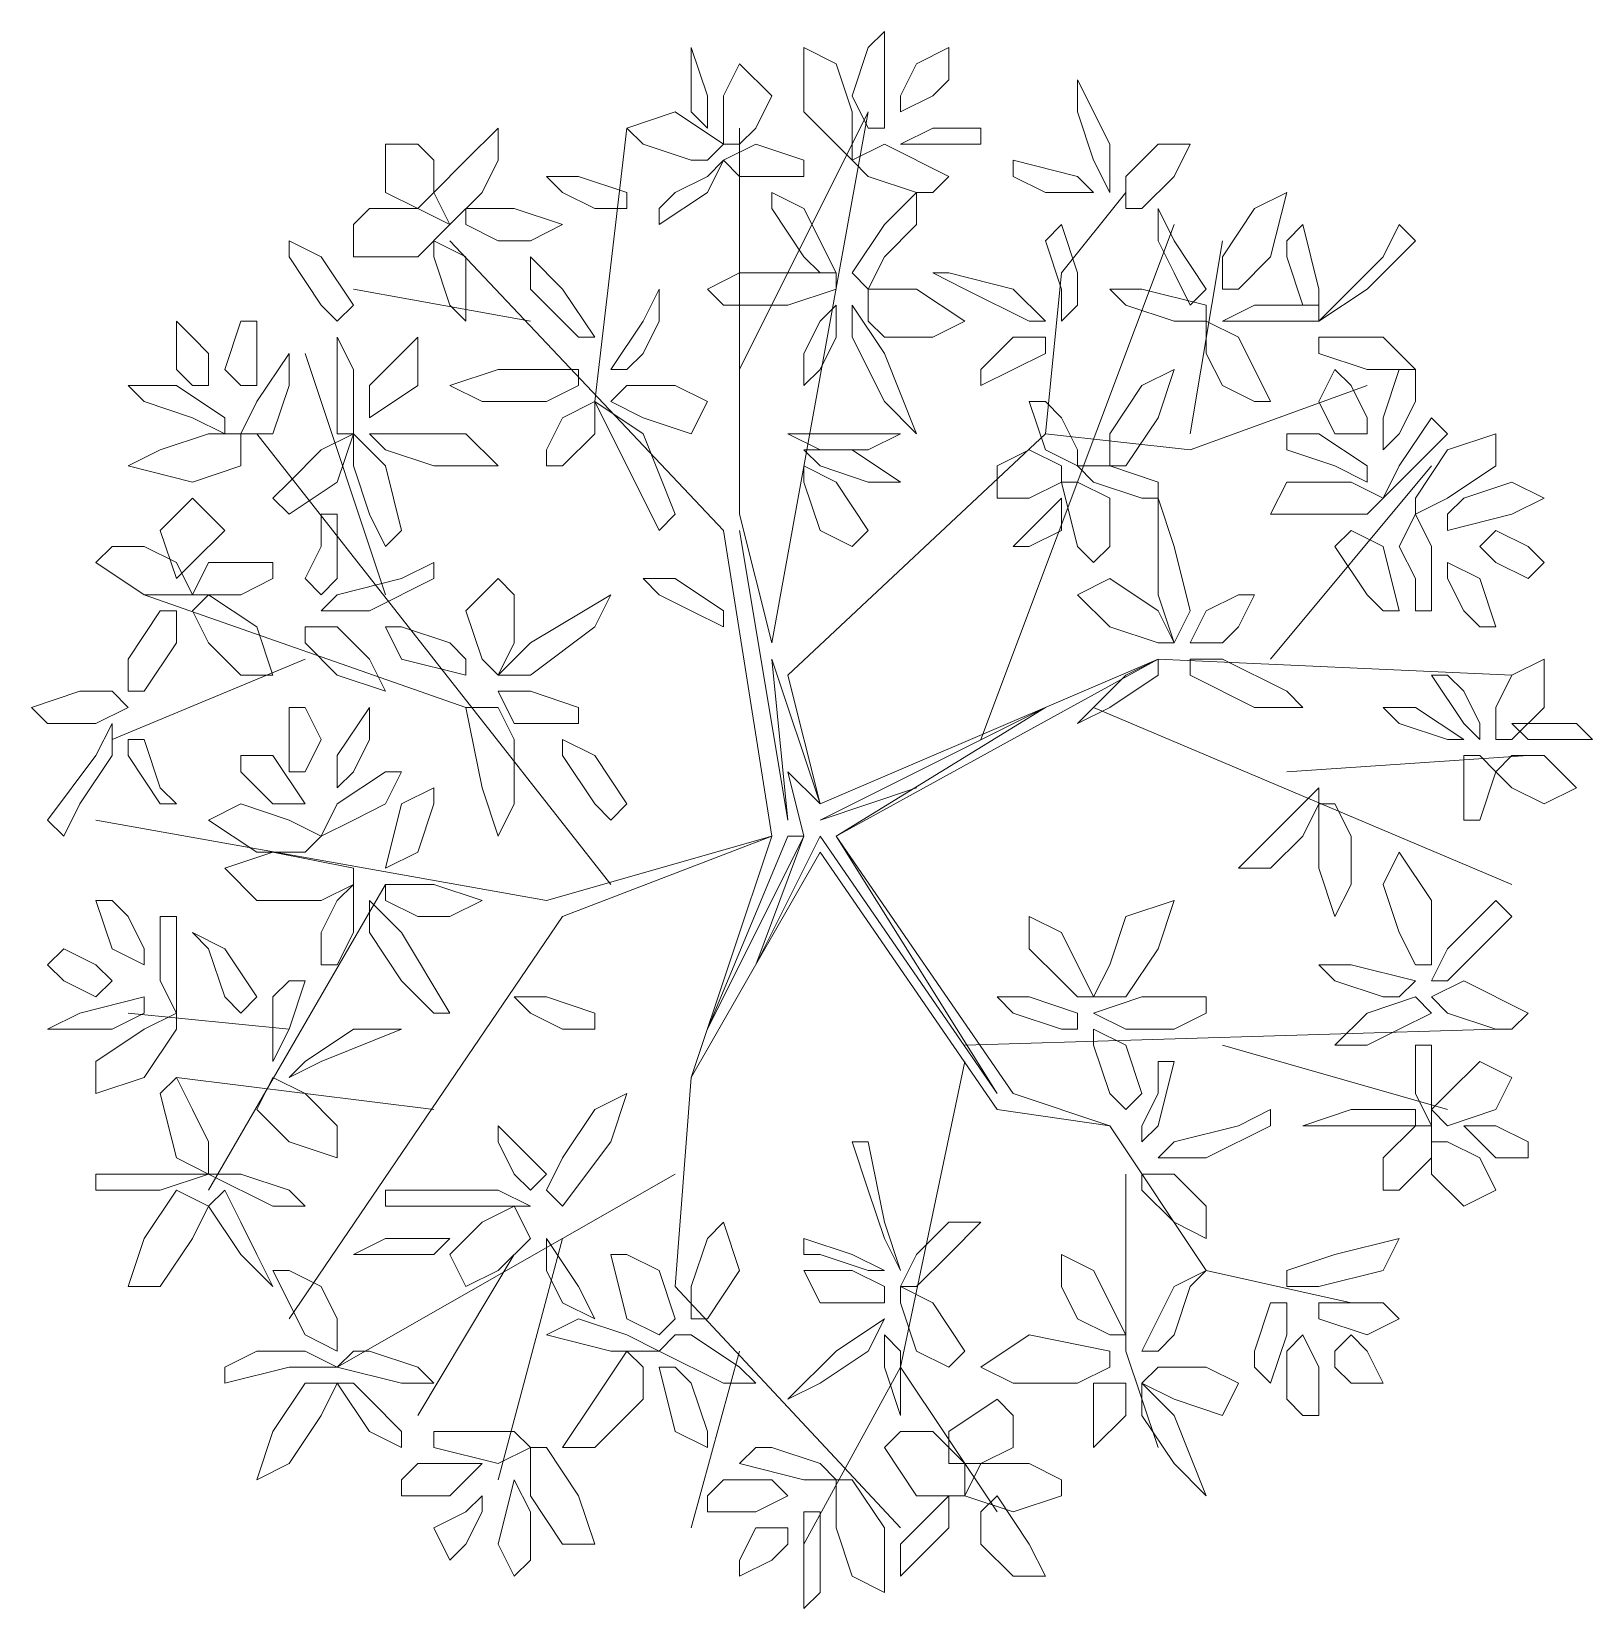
# Model space of a CAD drawing. Header units: millimetres. Extents: x 2364 to 2508, y 1551 to 1771.
# Drawn here: x 2413.403 to 2416.142, y 1613.867 to 1616.635 of the extents above; entities that cross this region are included whole.
import ezdxf

# ---------------------------------------------------------------- set-up
doc = ezdxf.new("R2010")
doc.units = ezdxf.units.MM
doc.layers.add('PDF_0', color=7, linetype='Continuous')

msp = doc.modelspace()

# ---------------------------------------------------------------- linework, layer by layer
at = {"layer": 'PDF_0', "lineweight": 9}
for points in [[(2414.843, 1616.5216), (2414.8712, 1616.6063), (2414.8995, 1616.6346), (2414.8995, 1616.5781), (2414.8995, 1616.4651), (2414.8712, 1616.4651)], [(2414.5888, 1616.4651), (2414.5888, 1616.5216), (2414.5606, 1616.6063), (2414.5606, 1616.5498), (2414.5606, 1616.4934)], [(2414.843, 1616.4086), (2414.8148, 1616.4369), (2414.7583, 1616.4934), (2414.7583, 1616.6063), (2414.8148, 1616.5781), (2414.843, 1616.4934)], [(2414.9277, 1616.4934), (2414.9277, 1616.5216), (2414.956, 1616.5781), (2415.0124, 1616.6063), (2415.0124, 1616.5498), (2414.9842, 1616.5216)], [(2414.6453, 1616.4369), (2414.6171, 1616.4369), (2414.6171, 1616.5216), (2414.6453, 1616.5781), (2414.7018, 1616.5216), (2414.6736, 1616.4651)], [(2415.2384, 1616.4934), (2415.2384, 1616.5498), (2415.2948, 1616.4369), (2415.2948, 1616.3522), (2415.2666, 1616.4086)], [(2414.5606, 1616.4086), (2414.4759, 1616.4369), (2414.4476, 1616.4651), (2414.5324, 1616.4934), (2414.6171, 1616.4369), (2414.5888, 1616.4086)], [(2414.2217, 1616.4651), (2414.2217, 1616.4086), (2414.1935, 1616.3522), (2414.137, 1616.2957), (2414.1088, 1616.3522), (2414.1652, 1616.4086)], [(2415.0407, 1616.4369), (2414.956, 1616.4369), (2414.9277, 1616.4369), (2414.9842, 1616.4651), (2415.0689, 1616.4651), (2415.0689, 1616.4369)], [(2414.1088, 1616.4086), (2414.1088, 1616.3522), (2414.0805, 1616.3239), (2414.024, 1616.3522), (2414.024, 1616.4369), (2414.0805, 1616.4369)], [(2414.7018, 1616.3804), (2414.6453, 1616.3804), (2414.6171, 1616.4086), (2414.6736, 1616.4369), (2414.7583, 1616.4086), (2414.7583, 1616.3804)], [(2414.956, 1616.3522), (2414.8712, 1616.3804), (2414.843, 1616.4086), (2414.8995, 1616.4369), (2415.0124, 1616.3804), (2414.9842, 1616.3522)], [(2415.3231, 1616.3239), (2415.3513, 1616.3239), (2415.4078, 1616.3804), (2415.436, 1616.4369), (2415.3796, 1616.4369), (2415.3231, 1616.3804)], [(2414.5324, 1616.3522), (2414.5888, 1616.3804), (2414.6171, 1616.4086), (2414.5888, 1616.3522), (2414.5041, 1616.2957), (2414.5041, 1616.3239)], [(2415.1819, 1616.3522), (2415.2384, 1616.3522), (2415.2666, 1616.3522), (2415.2384, 1616.3804), (2415.1254, 1616.4086), (2415.1254, 1616.3804)], [(2414.3912, 1616.3239), (2414.3347, 1616.3522), (2414.3064, 1616.3804), (2414.3629, 1616.3804), (2414.4476, 1616.3522), (2414.4476, 1616.3239)], [(2414.7583, 1616.2392), (2414.7018, 1616.3239), (2414.7018, 1616.3522), (2414.7583, 1616.3239), (2414.8148, 1616.211), (2414.7865, 1616.211)], [(2414.8995, 1616.2392), (2414.956, 1616.2957), (2414.956, 1616.3522), (2414.8995, 1616.2957), (2414.843, 1616.211), (2414.8712, 1616.1827)], [(2415.4925, 1616.1827), (2415.5207, 1616.1827), (2415.5772, 1616.2392), (2415.6055, 1616.3522), (2415.549, 1616.3239), (2415.4925, 1616.2392)], [(2413.9958, 1616.3239), (2414.0805, 1616.3239), (2414.137, 1616.2957), (2414.0805, 1616.2392), (2413.9676, 1616.2392), (2413.9676, 1616.2957)], [(2414.1652, 1616.2957), (2414.1652, 1616.3239), (2414.25, 1616.3239), (2414.3347, 1616.2957), (2414.2782, 1616.2674), (2414.2217, 1616.2674)], [(2415.4078, 1616.211), (2415.3796, 1616.2674), (2415.3796, 1616.3239), (2415.4078, 1616.2674), (2415.4643, 1616.1827), (2415.436, 1616.1545)], [(2415.2101, 1616.1262), (2415.2384, 1616.1545), (2415.2384, 1616.211), (2415.2101, 1616.2957), (2415.1819, 1616.2674), (2415.2101, 1616.1827)], [(2415.6055, 1616.2392), (2415.6337, 1616.1545), (2415.6619, 1616.1545), (2415.6619, 1616.1827), (2415.6337, 1616.2957), (2415.6055, 1616.2674)], [(2415.7749, 1616.2392), (2415.6902, 1616.1545), (2415.6619, 1616.1262), (2415.7467, 1616.1827), (2415.8314, 1616.2674), (2415.8031, 1616.2957)], [(2413.9111, 1616.1545), (2413.8546, 1616.2392), (2413.8546, 1616.2674), (2413.9111, 1616.2392), (2413.9676, 1616.1545), (2413.9393, 1616.1262)], [(2414.137, 1616.1545), (2414.1652, 1616.1262), (2414.1652, 1616.2392), (2414.1088, 1616.2674), (2414.1088, 1616.2392)], [(2414.3347, 1616.1262), (2414.2782, 1616.1827), (2414.2782, 1616.2392), (2414.3347, 1616.1827), (2414.3912, 1616.098), (2414.3629, 1616.098)], [(2414.73, 1616.1545), (2414.6171, 1616.1545), (2414.5888, 1616.1827), (2414.6453, 1616.211), (2414.8148, 1616.211), (2414.8148, 1616.1827)], [(2415.0407, 1616.1827), (2415.1536, 1616.1262), (2415.1819, 1616.1262), (2415.1254, 1616.1827), (2415.0124, 1616.211), (2414.9842, 1616.211)], [(2414.4759, 1616.0698), (2414.5041, 1616.1262), (2414.5041, 1616.1827), (2414.4759, 1616.1262), (2414.4194, 1616.0415), (2414.4476, 1616.0415)], [(2414.8712, 1616.1262), (2414.8712, 1616.1827), (2414.956, 1616.1827), (2415.0407, 1616.1262), (2414.9842, 1616.098), (2414.8995, 1616.098)], [(2415.4078, 1616.1262), (2415.3231, 1616.1545), (2415.2948, 1616.1827), (2415.3513, 1616.1827), (2415.4643, 1616.1545), (2415.4643, 1616.1262)], [(2414.7583, 1616.0133), (2414.7865, 1616.0415), (2414.8148, 1616.098), (2414.8148, 1616.1545), (2414.7865, 1616.1262), (2414.7583, 1616.0698)], [(2414.8995, 1615.985), (2414.956, 1615.9286), (2414.8995, 1616.0698), (2414.843, 1616.1545), (2414.843, 1616.098)], [(2415.6055, 1616.1262), (2415.5207, 1616.1262), (2415.4925, 1616.1262), (2415.549, 1616.1545), (2415.6619, 1616.1545), (2415.6619, 1616.1262)], [(2413.7134, 1616.0133), (2413.6852, 1616.0133), (2413.6569, 1616.0415), (2413.6569, 1616.1262), (2413.6852, 1616.098), (2413.7134, 1616.0698)], [(2413.7981, 1616.098), (2413.7981, 1616.0133), (2413.7699, 1616.0133), (2413.7417, 1616.0415), (2413.7699, 1616.1262), (2413.7981, 1616.1262)], [(2415.4925, 1616.0133), (2415.4643, 1616.0698), (2415.4643, 1616.1262), (2415.5207, 1616.098), (2415.5772, 1615.985), (2415.549, 1615.985)], [(2413.9393, 1615.985), (2413.9393, 1616.0698), (2413.9393, 1616.098), (2413.9676, 1616.0415), (2413.9676, 1615.9286), (2413.9393, 1615.9286)], [(2413.9958, 1616.0133), (2413.9958, 1615.9568), (2414.0805, 1616.0133), (2414.0805, 1616.098), (2414.0523, 1616.0698)], [(2415.1254, 1616.0415), (2415.1819, 1616.0698), (2415.1819, 1616.098), (2415.1254, 1616.098), (2415.0689, 1616.0415), (2415.0689, 1616.0133)], [(2415.6619, 1616.098), (2415.6619, 1616.0698), (2415.7467, 1616.0415), (2415.8314, 1616.0415), (2415.7749, 1616.098), (2415.7184, 1616.098)], [(2413.8546, 1616.0133), (2413.8264, 1615.9286), (2413.7699, 1615.9286), (2413.7981, 1615.985), (2413.8546, 1616.0698), (2413.8546, 1616.0415)], [(2414.3064, 1615.985), (2414.1935, 1615.985), (2414.137, 1616.0133), (2414.2217, 1616.0415), (2414.3629, 1616.0415), (2414.3629, 1616.0133)], [(2415.2948, 1615.8721), (2415.3231, 1615.8721), (2415.3796, 1615.9568), (2415.4078, 1616.0415), (2415.3513, 1616.0133), (2415.2948, 1615.9286)], [(2415.7467, 1615.9286), (2415.6902, 1615.9286), (2415.6619, 1615.985), (2415.6902, 1616.0415), (2415.7184, 1616.0133), (2415.7467, 1615.9568)], [(2415.8314, 1615.985), (2415.8031, 1615.9286), (2415.7749, 1615.9003), (2415.7749, 1615.9568), (2415.8031, 1616.0415), (2415.8314, 1616.0415)], [(2413.6852, 1615.9568), (2413.6005, 1615.985), (2413.5722, 1616.0133), (2413.6569, 1616.0133), (2413.7417, 1615.9568), (2413.7417, 1615.9286)], [(2414.4194, 1615.985), (2414.4476, 1616.0133), (2414.5324, 1616.0133), (2414.5888, 1615.985), (2414.5606, 1615.9286), (2414.4759, 1615.9568)], [(2414.3064, 1615.8721), (2414.3347, 1615.8721), (2414.3912, 1615.9286), (2414.3912, 1615.985), (2414.3347, 1615.9568), (2414.3064, 1615.9003)], [(2414.4759, 1615.8156), (2414.4194, 1615.9286), (2414.3912, 1615.985), (2414.4759, 1615.9286), (2414.5324, 1615.7874), (2414.5041, 1615.7591)], [(2415.2101, 1615.9568), (2415.2384, 1615.9003), (2415.2384, 1615.8721), (2415.1819, 1615.9003), (2415.1536, 1615.985), (2415.1819, 1615.985)], [(2415.8596, 1615.9003), (2415.8031, 1615.8439), (2415.7749, 1615.8156), (2415.8031, 1615.8721), (2415.8596, 1615.9568), (2415.8879, 1615.9286)], [(2413.7699, 1615.9286), (2413.7699, 1615.8721), (2413.6852, 1615.8439), (2413.5722, 1615.8721), (2413.6287, 1615.9003), (2413.7134, 1615.9286)], [(2413.8546, 1615.8439), (2413.9111, 1615.9003), (2413.9676, 1615.9286), (2413.9393, 1615.8439), (2413.8546, 1615.7874), (2413.8264, 1615.8156)], [(2413.9958, 1615.7874), (2413.9676, 1615.8721), (2413.9676, 1615.9286), (2414.024, 1615.8721), (2414.0523, 1615.7591), (2414.024, 1615.7309)], [(2413.9958, 1615.9286), (2414.024, 1615.9003), (2414.1088, 1615.8721), (2414.2217, 1615.8721), (2414.1652, 1615.9286), (2414.0805, 1615.9286)], [(2414.8712, 1615.9003), (2414.9277, 1615.9286), (2414.8148, 1615.9286), (2414.73, 1615.9286), (2414.7865, 1615.9003)], [(2415.6902, 1615.8721), (2415.6055, 1615.9003), (2415.6055, 1615.9286), (2415.6619, 1615.9286), (2415.7467, 1615.8721), (2415.7467, 1615.8439)], [(2415.8314, 1615.7874), (2415.8314, 1615.8156), (2415.8879, 1615.9003), (2415.9726, 1615.9286), (2415.9726, 1615.8721), (2415.8879, 1615.8156)], [(2414.8712, 1615.8439), (2414.9277, 1615.8439), (2414.843, 1615.9003), (2414.7583, 1615.9003), (2414.7865, 1615.8721)], [(2415.2101, 1615.8721), (2415.2101, 1615.8439), (2415.1536, 1615.8156), (2415.0972, 1615.8156), (2415.0972, 1615.8721), (2415.1536, 1615.9003)], [(2414.7865, 1615.7591), (2414.7583, 1615.8439), (2414.7583, 1615.8721), (2414.8148, 1615.8439), (2414.8712, 1615.7591), (2414.843, 1615.7309)], [(2415.3513, 1615.8156), (2415.2666, 1615.8439), (2415.2384, 1615.8721), (2415.2948, 1615.8721), (2415.3796, 1615.8439), (2415.3796, 1615.8156)], [(2415.2948, 1615.8156), (2415.2948, 1615.7309), (2415.2666, 1615.7027), (2415.2384, 1615.7309), (2415.2101, 1615.8439), (2415.2384, 1615.8439)], [(2415.7749, 1615.8156), (2415.7467, 1615.7874), (2415.6619, 1615.7874), (2415.5772, 1615.7874), (2415.6055, 1615.8439), (2415.7184, 1615.8439)], [(2415.9161, 1615.8156), (2416.0008, 1615.8439), (2416.0573, 1615.8156), (2416.0008, 1615.7874), (2415.8879, 1615.7591), (2415.8879, 1615.7874)], [(2413.7417, 1615.7591), (2413.6852, 1615.7027), (2413.6569, 1615.6744), (2413.6287, 1615.7591), (2413.6852, 1615.8156), (2413.7134, 1615.7874)], [(2415.2101, 1615.8156), (2415.1536, 1615.7591), (2415.1254, 1615.7309), (2415.1536, 1615.7309), (2415.2101, 1615.7591)], [(2415.4078, 1615.7309), (2415.3796, 1615.8156), (2415.3796, 1615.6462), (2415.4078, 1615.5615), (2415.436, 1615.6179)], [(2413.9111, 1615.7309), (2413.8829, 1615.6744), (2413.9111, 1615.6462), (2413.9393, 1615.6744), (2413.9393, 1615.7874), (2413.9111, 1615.7874)], [(2415.8314, 1615.6744), (2415.8031, 1615.7309), (2415.8314, 1615.7874), (2415.8596, 1615.7309), (2415.8596, 1615.6179), (2415.8314, 1615.6179)], [(2415.7467, 1615.6462), (2415.6902, 1615.7309), (2415.7184, 1615.7591), (2415.7749, 1615.7309), (2415.8031, 1615.6179), (2415.7749, 1615.6179)], [(2415.9443, 1615.7309), (2415.9726, 1615.7591), (2416.0291, 1615.7309), (2416.0573, 1615.7027), (2416.0291, 1615.6744), (2415.9726, 1615.7027)], [(2413.6005, 1615.7309), (2413.6569, 1615.7027), (2413.6852, 1615.6462), (2413.6005, 1615.6462), (2413.5157, 1615.7027), (2413.544, 1615.7309)], [(2413.8264, 1615.7027), (2413.8264, 1615.6744), (2413.7699, 1615.6462), (2413.6852, 1615.6462), (2413.7134, 1615.7027), (2413.7699, 1615.7027)], [(2414.0523, 1615.6744), (2413.9393, 1615.6462), (2413.9111, 1615.6179), (2413.9958, 1615.6179), (2414.1088, 1615.6744), (2414.1088, 1615.7027)], [(2415.9161, 1615.6179), (2415.8879, 1615.6744), (2415.8879, 1615.7027), (2415.9443, 1615.6744), (2415.9726, 1615.5897), (2415.9443, 1615.5897)], [(2414.2217, 1615.505), (2414.1935, 1615.5332), (2414.1652, 1615.6179), (2414.2217, 1615.6744), (2414.25, 1615.6462), (2414.25, 1615.5615)], [(2414.5606, 1615.6179), (2414.5041, 1615.6462), (2414.4759, 1615.6744), (2414.5324, 1615.6744), (2414.6171, 1615.6179), (2414.6171, 1615.5897)], [(2415.4078, 1615.5615), (2415.3796, 1615.5615), (2415.2948, 1615.5897), (2415.2384, 1615.6462), (2415.2948, 1615.6744), (2415.3796, 1615.6179)], [(2413.6852, 1615.6179), (2413.7134, 1615.6462), (2413.7981, 1615.5897), (2413.8264, 1615.505), (2413.7699, 1615.505), (2413.7134, 1615.5615)], [(2414.3912, 1615.5897), (2414.4194, 1615.6462), (2414.2782, 1615.5615), (2414.2217, 1615.505), (2414.2782, 1615.505)], [(2415.549, 1615.6462), (2415.5207, 1615.6462), (2415.4643, 1615.6179), (2415.436, 1615.5615), (2415.4925, 1615.5615), (2415.5207, 1615.5897)], [(2413.5722, 1615.5332), (2413.6287, 1615.6179), (2413.6569, 1615.6179), (2413.6569, 1615.5615), (2413.6005, 1615.4767), (2413.5722, 1615.4767)], [(2413.8829, 1615.5897), (2413.8829, 1615.5615), (2413.9393, 1615.505), (2414.024, 1615.4767), (2413.9958, 1615.5332), (2413.9393, 1615.5897)], [(2414.137, 1615.5615), (2414.0523, 1615.5897), (2414.024, 1615.5897), (2414.0523, 1615.5332), (2414.1652, 1615.505), (2414.1652, 1615.5332)], [(2415.3231, 1615.505), (2415.2666, 1615.4485), (2415.2384, 1615.4203), (2415.2948, 1615.4485), (2415.3796, 1615.505), (2415.3796, 1615.5332)], [(2415.4925, 1615.5332), (2415.6055, 1615.4767), (2415.6337, 1615.4485), (2415.549, 1615.4485), (2415.436, 1615.505), (2415.436, 1615.5332)], [(2415.9726, 1615.4485), (2416.0008, 1615.505), (2416.0573, 1615.5332), (2416.0573, 1615.4485), (2416.0008, 1615.392), (2415.9726, 1615.392)], [(2415.9161, 1615.4767), (2415.9443, 1615.4203), (2415.9443, 1615.392), (2415.9161, 1615.4203), (2415.8596, 1615.505), (2415.8879, 1615.505)], [(2413.5722, 1615.4485), (2413.544, 1615.4767), (2413.4875, 1615.4767), (2413.4028, 1615.4485), (2413.431, 1615.4203), (2413.5157, 1615.4203)], [(2414.3629, 1615.4203), (2414.3629, 1615.4485), (2414.2782, 1615.4767), (2414.2217, 1615.4767), (2414.25, 1615.4203), (2414.3064, 1615.4203)], [(2413.8829, 1615.3355), (2413.8546, 1615.3355), (2413.8546, 1615.392), (2413.8546, 1615.4485), (2413.8829, 1615.4485), (2413.9111, 1615.392)], [(2413.9958, 1615.392), (2413.9676, 1615.3355), (2413.9393, 1615.3073), (2413.9393, 1615.3638), (2413.9958, 1615.4485), (2413.9958, 1615.4203)], [(2414.25, 1615.392), (2414.25, 1615.2791), (2414.2217, 1615.2226), (2414.1935, 1615.3073), (2414.1652, 1615.4485), (2414.2217, 1615.4485)], [(2415.8879, 1615.392), (2415.9161, 1615.392), (2415.8314, 1615.4485), (2415.7749, 1615.4485), (2415.8031, 1615.4203)], [(2413.4875, 1615.2791), (2413.544, 1615.3638), (2413.544, 1615.4203), (2413.5157, 1615.3638), (2413.431, 1615.2508), (2413.4593, 1615.2226)], [(2416.0008, 1615.4203), (2416.0291, 1615.392), (2416.0855, 1615.392), (2416.142, 1615.392), (2416.1138, 1615.4203), (2416.0573, 1615.4203)], [(2413.6287, 1615.3073), (2413.6005, 1615.392), (2413.5722, 1615.392), (2413.5722, 1615.3638), (2413.6287, 1615.2791), (2413.6569, 1615.2791)], [(2414.3912, 1615.2791), (2414.3347, 1615.3638), (2414.3347, 1615.392), (2414.3912, 1615.3638), (2414.4476, 1615.2791), (2414.4194, 1615.2508)], [(2413.8264, 1615.2791), (2413.8829, 1615.2791), (2413.8264, 1615.3638), (2413.7699, 1615.3638), (2413.7699, 1615.3355)], [(2415.9161, 1615.2791), (2415.9161, 1615.3638), (2415.9443, 1615.3638), (2415.9726, 1615.3355), (2415.9443, 1615.2508), (2415.9161, 1615.2508)], [(2415.9726, 1615.3355), (2416.0008, 1615.3638), (2416.0573, 1615.3638), (2416.1138, 1615.3073), (2416.0573, 1615.2791), (2416.0008, 1615.3073)], [(2414.024, 1615.2791), (2413.9676, 1615.2508), (2413.9111, 1615.2226), (2413.9393, 1615.2791), (2414.024, 1615.3355), (2414.0523, 1615.3355)], [(2414.0805, 1615.1943), (2414.024, 1615.1661), (2414.0523, 1615.2791), (2414.1088, 1615.3073), (2414.1088, 1615.2791)], [(2415.6337, 1615.2226), (2415.5772, 1615.1661), (2415.5207, 1615.1661), (2415.5772, 1615.2226), (2415.6619, 1615.3073), (2415.6619, 1615.2791)], [(2413.9111, 1615.2226), (2413.8829, 1615.1943), (2413.7981, 1615.1943), (2413.7134, 1615.2508), (2413.7699, 1615.2791), (2413.8546, 1615.2508)], [(2415.7184, 1615.2226), (2415.7184, 1615.1379), (2415.6902, 1615.0814), (2415.6619, 1615.1661), (2415.6619, 1615.2791), (2415.6902, 1615.2791)], [(2413.9111, 1615.1096), (2413.7981, 1615.1096), (2413.7417, 1615.1661), (2413.8264, 1615.1943), (2413.9676, 1615.1661), (2413.9676, 1615.1379)], [(2415.8314, 1614.9967), (2415.8596, 1614.9967), (2415.8596, 1615.1096), (2415.8031, 1615.1943), (2415.7749, 1615.1379), (2415.8031, 1615.0531)], [(2413.9111, 1614.9967), (2413.9393, 1614.9967), (2413.9676, 1615.0531), (2413.9676, 1615.1379), (2413.9393, 1615.1096), (2413.9111, 1615.0531)], [(2414.024, 1615.1096), (2414.024, 1615.1379), (2414.1088, 1615.1379), (2414.1935, 1615.1096), (2414.137, 1615.0814), (2414.0805, 1615.0814)], [(2413.5722, 1615.0814), (2413.6005, 1615.0249), (2413.6005, 1614.9967), (2413.544, 1615.0249), (2413.5157, 1615.1096), (2413.544, 1615.1096)], [(2414.0523, 1614.9684), (2413.9958, 1615.0531), (2413.9958, 1615.1096), (2414.0523, 1615.0531), (2414.137, 1614.9119), (2414.1088, 1614.9119)], [(2415.2666, 1614.9402), (2415.3231, 1614.9402), (2415.3796, 1615.0249), (2415.4078, 1615.1096), (2415.3231, 1615.0814), (2415.2948, 1614.9967)], [(2415.9726, 1615.0531), (2415.8879, 1614.9684), (2415.8596, 1614.9684), (2415.8879, 1615.0249), (2415.9726, 1615.1096), (2416.0008, 1615.0814)], [(2413.6569, 1615.0249), (2413.6569, 1614.9402), (2413.6569, 1614.9119), (2413.6287, 1614.9684), (2413.6287, 1615.0814), (2413.6569, 1615.0814)], [(2415.2101, 1614.9684), (2415.1536, 1615.0249), (2415.1536, 1615.0814), (2415.2101, 1615.0531), (2415.2666, 1614.9402), (2415.2384, 1614.9402)], [(2413.7417, 1614.9402), (2413.7134, 1615.0249), (2413.6852, 1615.0531), (2413.7417, 1615.0249), (2413.7981, 1614.9402), (2413.7699, 1614.9119)], [(2413.544, 1614.9684), (2413.5157, 1614.9402), (2413.4593, 1614.9684), (2413.431, 1614.9967), (2413.4593, 1615.0249), (2413.5157, 1614.9967)], [(2415.7749, 1614.9402), (2415.6902, 1614.9684), (2415.6619, 1614.9967), (2415.7184, 1614.9967), (2415.8314, 1614.9684), (2415.8031, 1614.9402)], [(2413.8264, 1614.9402), (2413.8264, 1614.8555), (2413.8264, 1614.8272), (2413.8546, 1614.8837), (2413.8829, 1614.9684), (2413.8546, 1614.9684)], [(2415.9726, 1614.8837), (2415.8879, 1614.9119), (2415.8596, 1614.9402), (2415.9161, 1614.9684), (2416.0291, 1614.9119), (2416.0008, 1614.8837)], [(2413.544, 1614.8837), (2413.4875, 1614.8837), (2413.431, 1614.8837), (2413.4875, 1614.9119), (2413.6005, 1614.9402), (2413.6005, 1614.9119)], [(2414.3347, 1614.8837), (2414.2782, 1614.9119), (2414.25, 1614.9402), (2414.3064, 1614.9402), (2414.3912, 1614.9119), (2414.3912, 1614.8837)], [(2415.2101, 1614.8837), (2415.1254, 1614.9119), (2415.0972, 1614.9402), (2415.1536, 1614.9402), (2415.2384, 1614.9119), (2415.2384, 1614.8837)], [(2415.4078, 1614.8837), (2415.3231, 1614.8837), (2415.2666, 1614.9119), (2415.3513, 1614.9402), (2415.4643, 1614.9402), (2415.4643, 1614.9119)], [(2415.8031, 1614.8837), (2415.7467, 1614.8555), (2415.6902, 1614.8555), (2415.7467, 1614.9119), (2415.8314, 1614.9402), (2415.8596, 1614.9119)], [(2413.6569, 1614.9119), (2413.6569, 1614.8837), (2413.6005, 1614.799), (2413.5157, 1614.7707), (2413.5157, 1614.8272), (2413.6005, 1614.8837)], [(2413.9676, 1614.8837), (2413.8829, 1614.8272), (2413.8546, 1614.799), (2413.9111, 1614.8272), (2414.0523, 1614.8837), (2414.024, 1614.8837)], [(2415.2948, 1614.7707), (2415.2666, 1614.8555), (2415.2666, 1614.8837), (2415.3231, 1614.8555), (2415.3513, 1614.7707), (2415.3231, 1614.7425)], [(2415.8596, 1614.8272), (2415.8596, 1614.7425), (2415.8596, 1614.7143), (2415.8314, 1614.7707), (2415.8314, 1614.8555), (2415.8596, 1614.8555)], [(2415.3796, 1614.7707), (2415.3513, 1614.7143), (2415.3513, 1614.686), (2415.3796, 1614.7143), (2415.4078, 1614.8272), (2415.3796, 1614.8272)], [(2415.8879, 1614.7707), (2415.9443, 1614.8272), (2416.0008, 1614.799), (2415.9726, 1614.7425), (2415.8879, 1614.7143), (2415.8596, 1614.7425)], [(2413.6852, 1614.7425), (2413.7134, 1614.686), (2413.7134, 1614.6295), (2413.6569, 1614.6578), (2413.6287, 1614.7707), (2413.6569, 1614.799)], [(2413.8264, 1614.799), (2413.7981, 1614.7425), (2413.8546, 1614.686), (2413.9393, 1614.6578), (2413.9393, 1614.7143), (2413.8829, 1614.7707)], [(2414.3347, 1614.6578), (2414.3912, 1614.7425), (2414.4476, 1614.7707), (2414.4194, 1614.686), (2414.3347, 1614.5731), (2414.3064, 1614.6013)], [(2415.5207, 1614.7143), (2415.4078, 1614.686), (2415.3796, 1614.6578), (2415.4643, 1614.6578), (2415.5772, 1614.7143), (2415.5772, 1614.7425)], [(2415.7749, 1614.7143), (2415.6902, 1614.7143), (2415.6337, 1614.7143), (2415.7184, 1614.7425), (2415.8314, 1614.7425), (2415.8314, 1614.7143)], [(2414.2217, 1614.7143), (2414.2217, 1614.686), (2414.25, 1614.6295), (2414.2782, 1614.6013), (2414.3064, 1614.6295), (2414.25, 1614.686)], [(2415.7749, 1614.6578), (2415.8314, 1614.7143), (2415.8596, 1614.7143), (2415.8596, 1614.6578), (2415.8031, 1614.6013), (2415.7749, 1614.6013)], [(2415.9161, 1614.7143), (2415.9726, 1614.6578), (2416.0291, 1614.6578), (2416.0291, 1614.686), (2415.9726, 1614.7143)], [(2414.8712, 1614.6013), (2414.8995, 1614.5166), (2414.9277, 1614.4601), (2414.8995, 1614.5448), (2414.8712, 1614.686), (2414.843, 1614.686)], [(2415.8596, 1614.686), (2415.8879, 1614.686), (2415.9443, 1614.6578), (2415.9726, 1614.6013), (2415.9161, 1614.5731), (2415.8596, 1614.6295)], [(2413.5722, 1614.6295), (2413.6569, 1614.6295), (2413.7134, 1614.6295), (2413.6287, 1614.6013), (2413.5157, 1614.6013), (2413.5157, 1614.6295)], [(2413.7699, 1614.6295), (2413.8546, 1614.6013), (2413.8829, 1614.5731), (2413.8264, 1614.5731), (2413.7134, 1614.6295), (2413.7417, 1614.6295)], [(2415.3513, 1614.6295), (2415.3513, 1614.6013), (2415.4078, 1614.5448), (2415.4643, 1614.5166), (2415.4643, 1614.5731), (2415.4078, 1614.6295)], [(2413.7134, 1614.5731), (2413.6569, 1614.6013), (2413.6005, 1614.5166), (2413.5722, 1614.4319), (2413.6287, 1614.4319), (2413.6852, 1614.5166)], [(2413.7699, 1614.5448), (2413.7981, 1614.4883), (2413.8264, 1614.4319), (2413.7699, 1614.4883), (2413.7134, 1614.5731), (2413.7417, 1614.6013)], [(2414.1088, 1614.6013), (2414.2217, 1614.6013), (2414.2782, 1614.5731), (2414.1935, 1614.5731), (2414.024, 1614.5731), (2414.024, 1614.6013)], [(2414.25, 1614.5731), (2414.2782, 1614.5166), (2414.2217, 1614.4601), (2414.1652, 1614.4319), (2414.137, 1614.4883), (2414.1935, 1614.5448)], [(2414.5606, 1614.4319), (2414.5888, 1614.5166), (2414.6171, 1614.5448), (2414.6453, 1614.4601), (2414.5888, 1614.3754), (2414.5606, 1614.3754)], [(2414.9277, 1614.4319), (2414.956, 1614.4319), (2415.0124, 1614.4883), (2415.0689, 1614.5448), (2415.0124, 1614.5448), (2414.956, 1614.4883)], [(2414.1088, 1614.4883), (2414.137, 1614.5166), (2414.024, 1614.5166), (2413.9676, 1614.4883), (2413.9958, 1614.4883)], [(2414.3064, 1614.4601), (2414.3064, 1614.5166), (2414.3629, 1614.4319), (2414.3912, 1614.3754), (2414.3347, 1614.4036)], [(2414.7865, 1614.4883), (2414.8712, 1614.4601), (2414.8995, 1614.4601), (2414.843, 1614.4883), (2414.7583, 1614.5166), (2414.7583, 1614.4883)], [(2415.6055, 1614.4319), (2415.6055, 1614.4601), (2415.6902, 1614.4883), (2415.8031, 1614.5166), (2415.7749, 1614.4601), (2415.6619, 1614.4319)], [(2414.5041, 1614.4601), (2414.5324, 1614.3754), (2414.5041, 1614.3471), (2414.4476, 1614.3754), (2414.4194, 1614.4883), (2414.4476, 1614.4883)], [(2415.2384, 1614.3754), (2415.2101, 1614.4319), (2415.2101, 1614.4883), (2415.2666, 1614.4601), (2415.3231, 1614.3471), (2415.2948, 1614.3471)], [(2413.9111, 1614.4319), (2413.9393, 1614.3754), (2413.9393, 1614.3189), (2413.8829, 1614.3471), (2413.8264, 1614.4601), (2413.8546, 1614.4601)], [(2414.8995, 1614.4036), (2414.8995, 1614.4319), (2414.843, 1614.4601), (2414.7583, 1614.4601), (2414.7865, 1614.4036), (2414.843, 1614.4036)], [(2415.4078, 1614.3471), (2415.436, 1614.4319), (2415.4643, 1614.4601), (2415.4078, 1614.4319), (2415.3513, 1614.3189), (2415.3796, 1614.3189)], [(2414.956, 1614.3189), (2414.9277, 1614.4036), (2414.9277, 1614.4319), (2414.9842, 1614.4036), (2415.0407, 1614.3189), (2415.0124, 1614.2907)], [(2415.549, 1614.3189), (2415.5772, 1614.4036), (2415.6055, 1614.4036), (2415.6055, 1614.3471), (2415.5772, 1614.2624), (2415.549, 1614.2907)], [(2415.6902, 1614.4036), (2415.7749, 1614.4036), (2415.8031, 1614.3754), (2415.7467, 1614.3471), (2415.6619, 1614.3754), (2415.6619, 1614.4036)], [(2414.3629, 1614.3754), (2414.3064, 1614.3471), (2414.4194, 1614.3189), (2414.5041, 1614.3189), (2414.4476, 1614.3471)], [(2414.7865, 1614.2624), (2414.73, 1614.2342), (2414.8148, 1614.3189), (2414.8995, 1614.3754), (2414.8712, 1614.3189)], [(2414.5606, 1614.3471), (2414.6453, 1614.2907), (2414.6736, 1614.2624), (2414.6171, 1614.2624), (2414.5041, 1614.3189), (2414.5324, 1614.3471)], [(2414.9277, 1614.2624), (2414.9277, 1614.206), (2414.8995, 1614.2907), (2414.8995, 1614.3471), (2414.9277, 1614.3189)], [(2415.2384, 1614.2624), (2415.1254, 1614.2624), (2415.0689, 1614.2907), (2415.1536, 1614.3471), (2415.2948, 1614.3189), (2415.2948, 1614.2907)], [(2415.6055, 1614.2342), (2415.6055, 1614.3189), (2415.6337, 1614.3471), (2415.6619, 1614.2907), (2415.6619, 1614.206), (2415.6337, 1614.206)], [(2415.6902, 1614.3189), (2415.7184, 1614.3471), (2415.7467, 1614.3189), (2415.7749, 1614.2624), (2415.7184, 1614.2624), (2415.6902, 1614.2907)], [(2413.7981, 1614.3189), (2413.8829, 1614.3189), (2413.9393, 1614.2907), (2413.8546, 1614.2907), (2413.7417, 1614.2624), (2413.7417, 1614.2907)], [(2413.9958, 1614.3189), (2414.0805, 1614.2907), (2414.1088, 1614.2624), (2414.0523, 1614.2624), (2413.9393, 1614.2907), (2413.9676, 1614.3189)], [(2414.4759, 1614.2907), (2414.4476, 1614.3189), (2414.3912, 1614.2342), (2414.3347, 1614.1495), (2414.3912, 1614.1495), (2414.4759, 1614.2342)], [(2414.5606, 1614.2624), (2414.5888, 1614.1777), (2414.5888, 1614.1495), (2414.5324, 1614.1777), (2414.5041, 1614.2907), (2414.5324, 1614.2907)], [(2415.3513, 1614.2624), (2415.3796, 1614.2907), (2415.4643, 1614.2907), (2415.5207, 1614.2624), (2415.4925, 1614.206), (2415.4078, 1614.2342)], [(2413.9393, 1614.2624), (2413.8829, 1614.2624), (2413.8264, 1614.1777), (2413.7981, 1614.093), (2413.8546, 1614.1212), (2413.9111, 1614.206)], [(2413.9958, 1614.2342), (2414.0523, 1614.1777), (2414.0523, 1614.1495), (2413.9958, 1614.1777), (2413.9393, 1614.2624), (2413.9676, 1614.2624)], [(2415.2666, 1614.1495), (2415.3231, 1614.206), (2415.3231, 1614.2624), (2415.2666, 1614.2624), (2415.2666, 1614.206)], [(2415.4078, 1614.1212), (2415.4643, 1614.0648), (2415.4078, 1614.206), (2415.3513, 1614.2624), (2415.3513, 1614.206)], [(2415.1254, 1614.1495), (2415.0689, 1614.1212), (2415.0124, 1614.1212), (2415.0124, 1614.1777), (2415.0972, 1614.2342), (2415.1254, 1614.206)], [(2414.1652, 1614.1777), (2414.25, 1614.1777), (2414.2782, 1614.1495), (2414.2217, 1614.1212), (2414.1088, 1614.1495), (2414.1088, 1614.1777)], [(2414.9842, 1614.1777), (2415.0407, 1614.1212), (2415.0407, 1614.0648), (2414.956, 1614.0648), (2414.8995, 1614.1495), (2414.9277, 1614.1777)], [(2414.2782, 1614.1495), (2414.3064, 1614.1495), (2414.3629, 1614.0648), (2414.3912, 1613.98), (2414.3347, 1613.98), (2414.2782, 1614.0648)], [(2414.7018, 1614.1495), (2414.7865, 1614.1212), (2414.8148, 1614.093), (2414.7583, 1614.093), (2414.6453, 1614.1212), (2414.6736, 1614.1495)], [(2414.0805, 1614.1212), (2414.1652, 1614.1212), (2414.1935, 1614.1212), (2414.137, 1614.0648), (2414.0523, 1614.0648), (2414.0523, 1614.093)], [(2415.2101, 1614.093), (2415.2101, 1614.0648), (2415.1254, 1614.0365), (2415.0407, 1614.0648), (2415.0689, 1614.1212), (2415.1536, 1614.1212)], [(2414.2782, 1614.0365), (2414.25, 1614.093), (2414.2217, 1613.98), (2414.25, 1613.9236), (2414.2782, 1613.9518)], [(2414.6171, 1614.093), (2414.7018, 1614.093), (2414.73, 1614.0648), (2414.6736, 1614.0365), (2414.5888, 1614.0365), (2414.5888, 1614.0648)], [(2414.8148, 1614.093), (2414.843, 1614.093), (2414.8995, 1614.0083), (2414.8995, 1613.8953), (2414.843, 1613.9236), (2414.8148, 1614.0083)], [(2414.1935, 1614.0648), (2414.1935, 1614.0365), (2414.1652, 1613.98), (2414.137, 1613.9518), (2414.1088, 1614.0083), (2414.1652, 1614.0365)], [(2414.9277, 1613.98), (2414.9277, 1613.9236), (2415.0124, 1614.0083), (2415.0124, 1614.0648), (2414.9842, 1614.0365)], [(2415.0689, 1614.0365), (2415.0972, 1614.0648), (2415.1536, 1613.98), (2415.1819, 1613.9236), (2415.1254, 1613.9236), (2415.0689, 1613.98)], [(2414.7865, 1613.98), (2414.7865, 1613.8953), (2414.7583, 1613.8671), (2414.7583, 1613.9518), (2414.7583, 1614.0365), (2414.7865, 1614.0365)], [(2414.73, 1614.0083), (2414.73, 1613.98), (2414.7018, 1613.9518), (2414.6453, 1613.9236), (2414.6453, 1613.9518), (2414.6736, 1614.0083)]]:
    msp.add_lwpolyline(points, close=True, dxfattribs=at)
for points in [[(2414.6453, 1616.0415), (2414.8712, 1616.4934), (2414.7018, 1615.5615), (2414.6453, 1615.7874), (2414.6453, 1616.4651)], [(2414.3912, 1615.985), (2414.4476, 1616.4651)], [(2415.3231, 1616.3522), (2415.2101, 1616.211), (2415.1819, 1615.9286), (2415.436, 1615.9003), (2415.7467, 1616.0133)], [(2415.0689, 1615.392), (2415.4078, 1616.2957)], [(2415.7184, 1614.4036), (2415.4643, 1614.4601), (2415.2948, 1614.7143), (2415.0972, 1614.7425), (2414.7865, 1615.1943), (2414.5606, 1614.799), (2414.7018, 1615.2226), (2414.6171, 1615.7591), (2414.137, 1616.2674)], [(2415.436, 1615.9286), (2415.4925, 1616.2674)], [(2414.2782, 1616.1262), (2413.9676, 1616.1827)], [(2414.024, 1615.6462), (2413.8829, 1616.0698)], [(2414.4194, 1615.1379), (2413.7981, 1615.9286)], [(2415.1819, 1615.9286), (2414.73, 1615.505), (2414.7865, 1615.2791), (2415.3796, 1615.5332), (2414.8148, 1615.2226), (2415.1819, 1615.4485), (2414.7865, 1615.2508)], [(2415.5772, 1615.5332), (2415.8596, 1615.8721)], [(2414.6453, 1615.7591), (2414.73, 1615.2508), (2414.7018, 1615.5332), (2414.7865, 1615.2791), (2414.73, 1615.3355), (2414.7583, 1615.2226), (2414.73, 1615.2226), (2414.5888, 1614.8837), (2414.7583, 1615.2226), (2414.6736, 1614.9967), (2414.7865, 1615.2226), (2415.0972, 1614.7707), (2414.8148, 1615.2226), (2415.1254, 1614.7707), (2415.2948, 1614.7143)], [(2414.1652, 1615.4485), (2413.6005, 1615.6462)], [(2413.8829, 1615.5332), (2413.544, 1615.392)], [(2415.3796, 1615.5332), (2416.0008, 1615.505)], [(2415.2666, 1615.4485), (2416.0008, 1615.1379)], [(2415.6055, 1615.3355), (2416.0291, 1615.3638)], [(2414.7865, 1615.2508), (2414.956, 1615.3073), (2414.7865, 1615.2508)], [(2413.5157, 1615.2508), (2414.3064, 1615.1096), (2414.7018, 1615.2226), (2414.3347, 1615.0814), (2413.8546, 1614.3754)], [(2414.024, 1615.1379), (2413.7134, 1614.6013)], [(2413.8546, 1614.8837), (2413.5722, 1614.9119)], [(2415.0407, 1614.8555), (2415.9726, 1614.8837)], [(2415.4925, 1614.8555), (2415.8879, 1614.7425)], [(2415.0407, 1614.8272), (2414.9277, 1614.2907)], [(2414.1088, 1614.7425), (2413.6569, 1614.799)], [(2414.5606, 1614.799), (2414.5324, 1614.4319), (2414.9277, 1614.0083)], [(2414.5324, 1614.6295), (2413.9393, 1614.2907)], [(2415.3231, 1614.6295), (2415.3231, 1614.3189), (2415.3796, 1614.1495)], [(2414.3347, 1614.5166), (2414.2217, 1614.093)], [(2414.25, 1614.4883), (2414.0805, 1614.206)], [(2414.6453, 1614.3189), (2414.5606, 1614.0083)], [(2415.0972, 1614.0365), (2414.9277, 1614.2907), (2414.7583, 1613.98)]]:
    msp.add_lwpolyline(points, dxfattribs=at)

doc.saveas('drawing.dxf')
